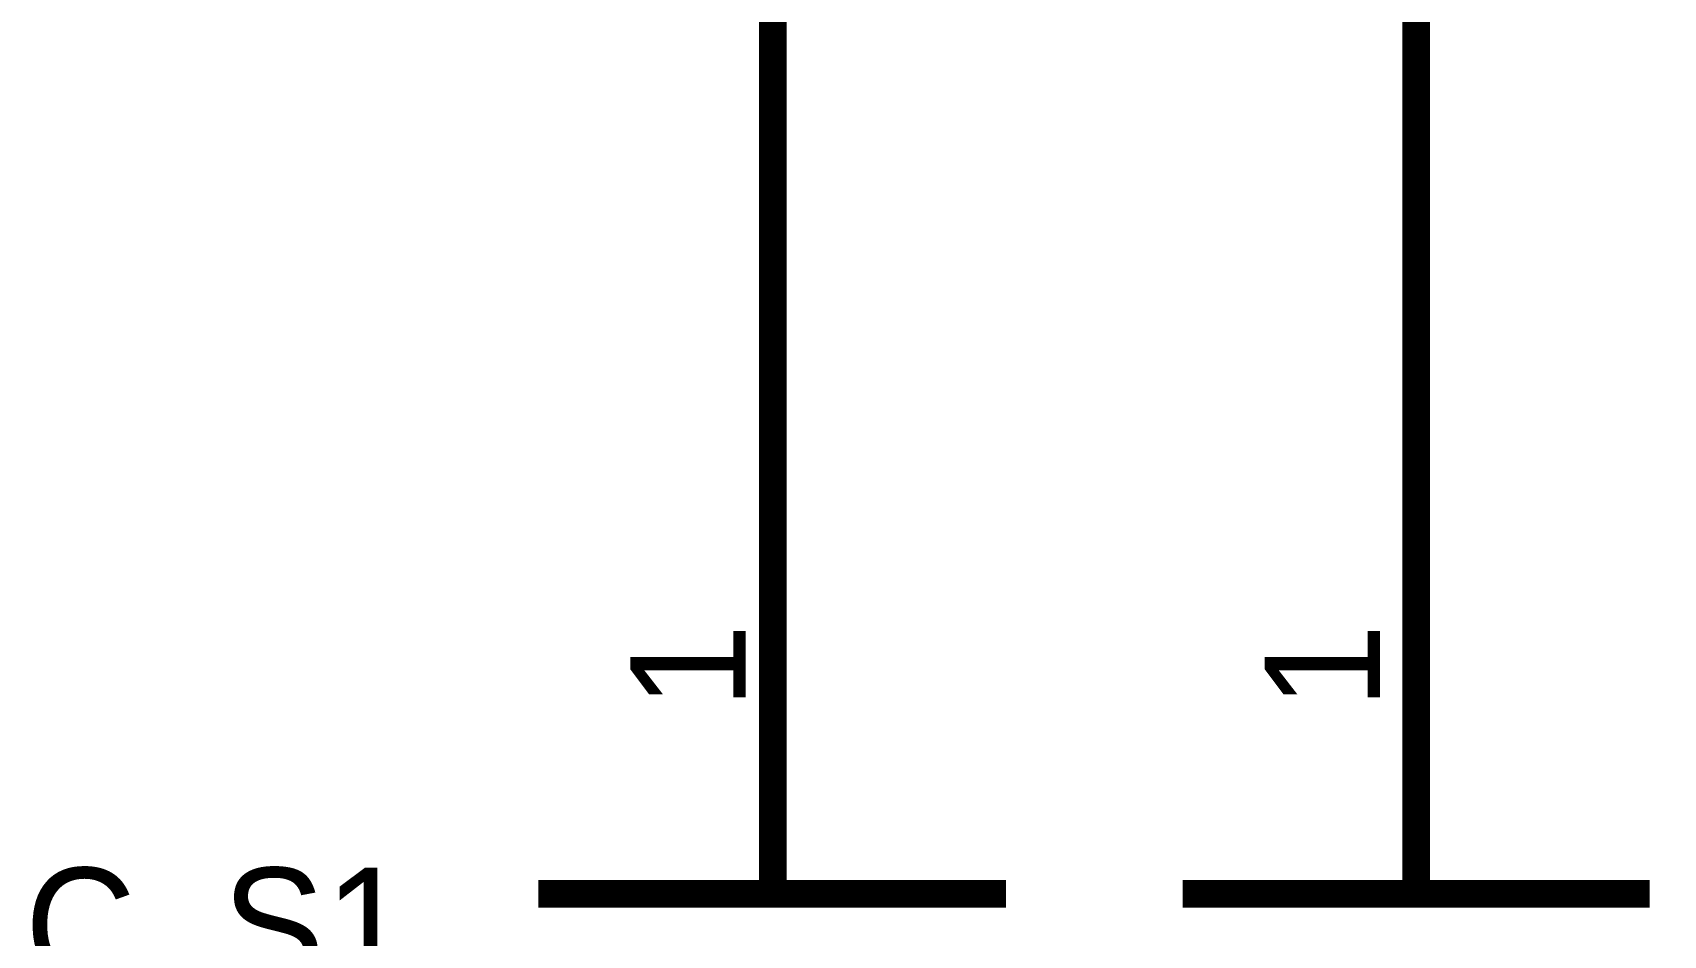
# Model space of a CAD drawing. Header units: inches. Extents: x 0 to 16.9, y 0 to 11.7.
# Drawn here: x 11.533 to 12.231, y 9.837 to 10.223 of the extents above; entities that cross this region are included whole.
import ezdxf

# ---------------------------------------------------------------- set-up
doc = ezdxf.new("R2010")
doc.units = ezdxf.units.IN
doc.header["$MEASUREMENT"] = 0
doc.layers.add('Sheet', color=255, linetype='Continuous')

msp = doc.modelspace()

# ---------------------------------------------------------------- linework, layer by layer
at = {"layer": 'Sheet'}
for points in [[(11.84993, 9.92416, 0.0118, 0.0118, 0), (11.84993, 10.37638, 0.0118, 0.0118, 0)], [(12.12537, 10.37638, 0.0118, 0.0118, 0), (12.12537, 9.92416, 0.0118, 0.0118, 0)], [(11.84993, 9.85432, 0.0118, 0.0118, 0), (11.84993, 9.92416, 0.0118, 0.0118, 0)], [(12.12537, 9.85432, 0.0118, 0.0118, 0), (12.12537, 9.92416, 0.0118, 0.0118, 0)], [(11.84993, 9.85432, 0.0118, 0.0118, 0), (11.84993, 9.88442, 0.0118, 0.0118, 0)], [(12.12537, 9.85432, 0.0118, 0.0118, 0), (12.12537, 9.88442, 0.0118, 0.0118, 0)], [(11.94984, 9.85432, 0.0118, 0.0118, 0), (11.74963, 9.85432, 0.0118, 0.0118, 0)], [(12.22528, 9.85432, 0.0118, 0.0118, 0), (12.02545, 9.85432, 0.0118, 0.0118, 0)]]:
    msp.add_lwpolyline(points, format="xyseb", dxfattribs=at)

# ---------------------------------------------------------------- texts
for p in [(11.83836, 9.93342), (12.10994, 9.93342)]:
    msp.add_text('1', height=0.04939, rotation=90, dxfattribs=at).set_placement(p)
msp.add_text('C_S1', height=0.049389, dxfattribs=at).set_placement((11.52975, 9.81612))

doc.saveas('drawing.dxf')
